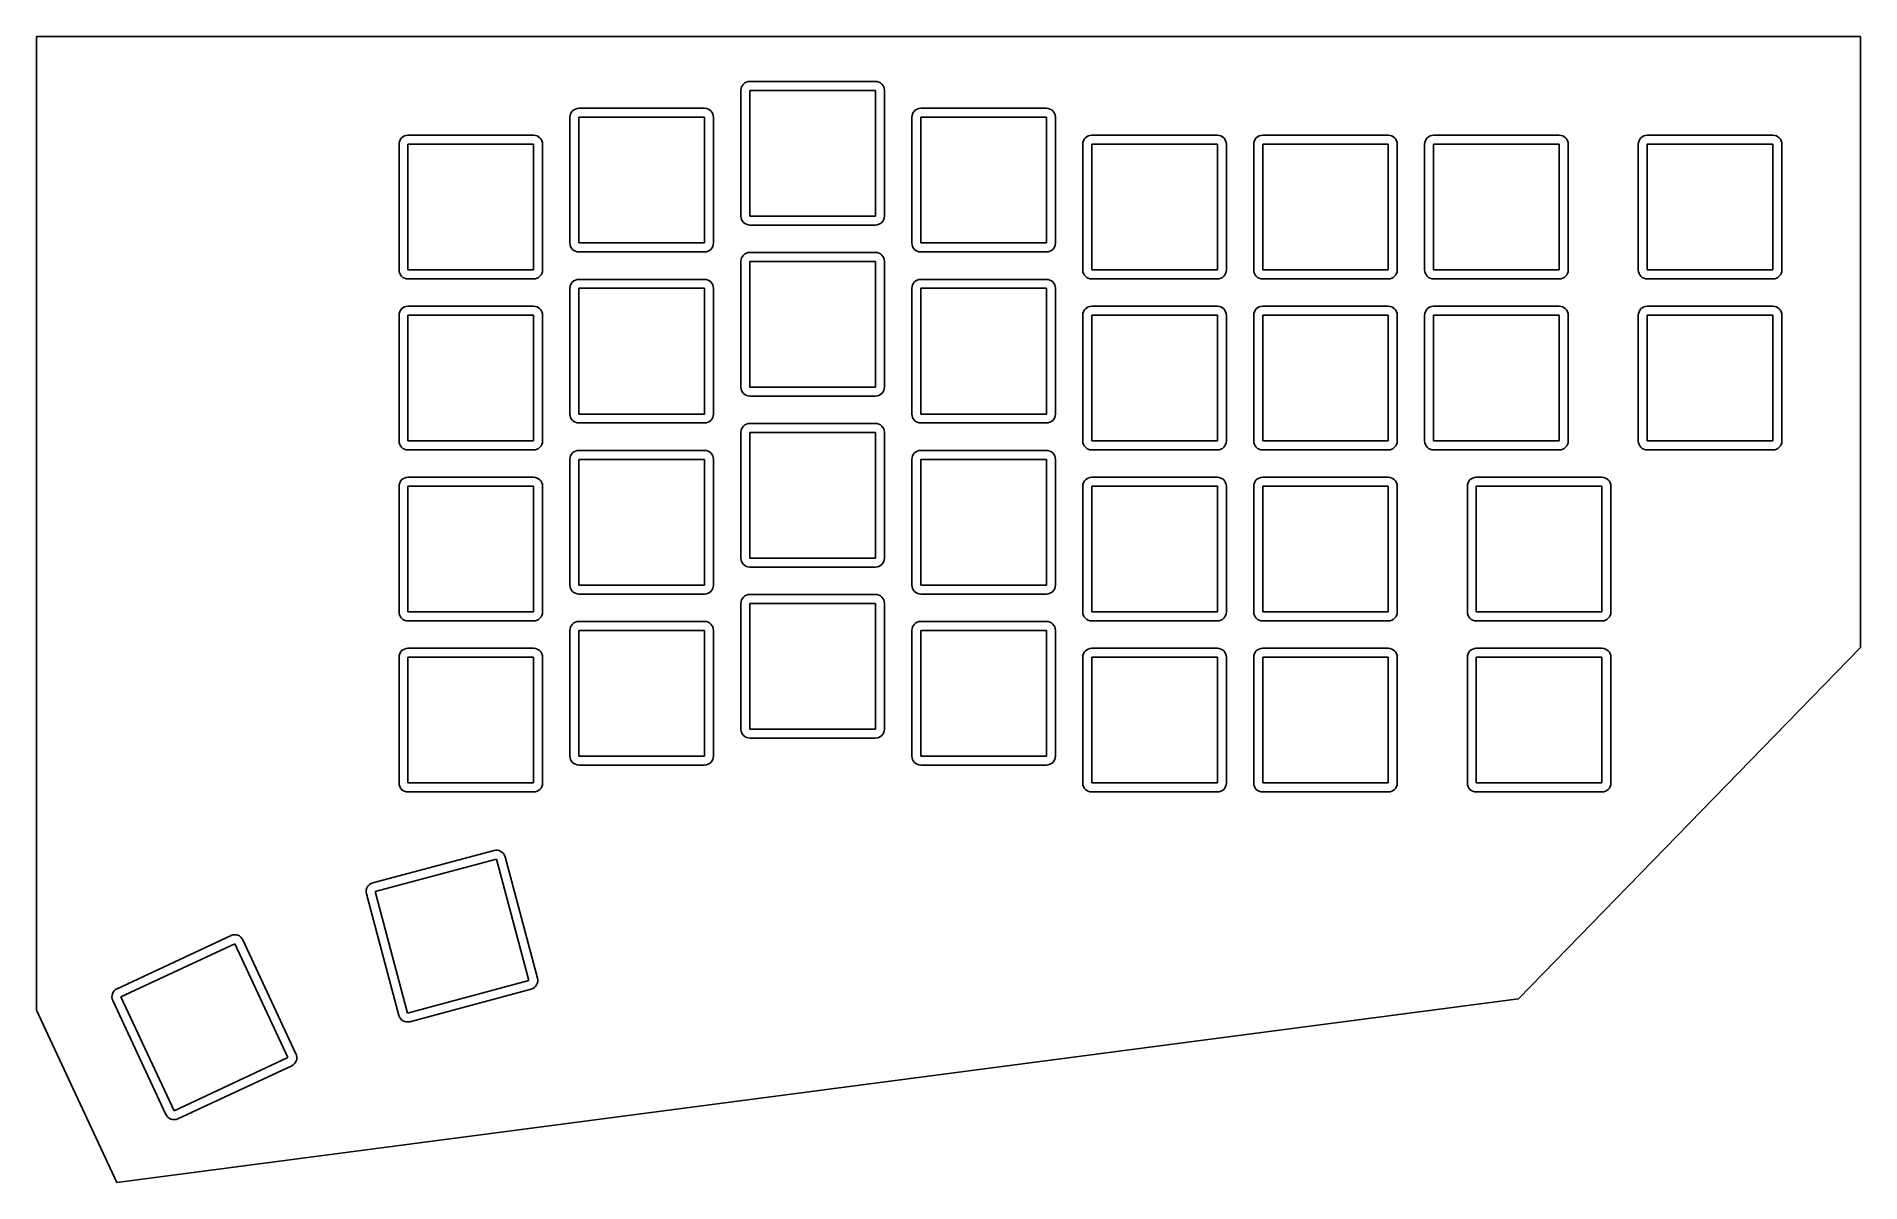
# Model space of a CAD drawing. Header units: millimetres. Extents: x 161 to 364, y -32 to 95.
import ezdxf

# ---------------------------------------------------------------- set-up
doc = ezdxf.new("R2010")
doc.units = ezdxf.units.MM

msp = doc.modelspace()

# ---------------------------------------------------------------- linework, layer by layer
for p, q in [((161.15, -13.25), (161.15, 95.2)), ((161.15, 95.2), (364.43, 95.2)), ((364.43, 95.2), (364.43, 27.15)), ((254.65, 90.2), (240.65, 90.2)), ((239.65, 89.2), (239.65, 75.2)), ((254.65, 89.2), (240.65, 89.2)), ((240.65, 89.2), (240.65, 75.2)), ((254.65, 75.2), (254.65, 89.2)), ((255.65, 75.2), (255.65, 89.2)), ((220.6, 86.2), (220.6, 72.2)), ((235.6, 87.2), (221.6, 87.2)), ((235.6, 86.2), (221.6, 86.2)), ((221.6, 86.2), (221.6, 72.2)), ((235.6, 72.2), (235.6, 86.2)), ((236.6, 72.2), (236.6, 86.2)), ((258.7, 86.2), (258.7, 72.2)), ((273.7, 87.2), (259.7, 87.2)), ((273.7, 86.2), (259.7, 86.2)), ((259.7, 86.2), (259.7, 72.2)), ((273.7, 72.2), (273.7, 86.2)), ((274.7, 72.2), (274.7, 86.2)), ((216.55, 84.2), (202.55, 84.2)), ((292.75, 84.2), (278.75, 84.2)), ((311.8, 84.2), (297.8, 84.2)), ((330.85, 84.2), (316.85, 84.2)), ((354.66, 84.2), (340.66, 84.2)), ((201.55, 83.2), (201.55, 69.2)), ((216.55, 83.2), (202.55, 83.2)), ((202.55, 83.2), (202.55, 69.2)), ((216.55, 69.2), (216.55, 83.2)), ((217.55, 69.2), (217.55, 83.2)), ((277.75, 83.2), (277.75, 69.2)), ((292.75, 83.2), (278.75, 83.2)), ((278.75, 83.2), (278.75, 69.2)), ((292.75, 69.2), (292.75, 83.2)), ((293.75, 69.2), (293.75, 83.2)), ((296.8, 83.2), (296.8, 69.2)), ((311.8, 83.2), (297.8, 83.2)), ((297.8, 83.2), (297.8, 69.2)), ((311.8, 69.2), (311.8, 83.2)), ((312.8, 69.2), (312.8, 83.2)), ((315.85, 83.2), (315.85, 69.2)), ((330.85, 83.2), (316.85, 83.2)), ((316.85, 83.2), (316.85, 69.2)), ((330.85, 69.2), (330.85, 83.2)), ((331.85, 69.2), (331.85, 83.2)), ((339.66, 83.2), (339.66, 69.2)), ((354.66, 83.2), (340.66, 83.2)), ((340.66, 83.2), (340.66, 69.2)), ((354.66, 69.2), (354.66, 83.2)), ((355.66, 69.2), (355.66, 83.2)), ((240.65, 75.2), (254.65, 75.2)), ((240.65, 74.2), (254.65, 74.2)), ((221.6, 72.2), (235.6, 72.2)), ((221.6, 71.2), (235.6, 71.2)), ((254.65, 71.15), (240.65, 71.15)), ((259.7, 72.2), (273.7, 72.2)), ((259.7, 71.2), (273.7, 71.2)), ((202.55, 69.2), (216.55, 69.2)), ((239.65, 70.15), (239.65, 56.15)), ((254.65, 70.15), (240.65, 70.15)), ((240.65, 70.15), (240.65, 56.15)), ((254.65, 56.15), (254.65, 70.15)), ((255.65, 56.15), (255.65, 70.15)), ((278.75, 69.2), (292.75, 69.2)), ((297.8, 69.2), (311.8, 69.2)), ((316.85, 69.2), (330.85, 69.2)), ((340.66, 69.2), (354.66, 69.2)), ((202.55, 68.2), (216.55, 68.2)), ((220.6, 67.15), (220.6, 53.15)), ((235.6, 68.15), (221.6, 68.15)), ((235.6, 67.15), (221.6, 67.15)), ((221.6, 67.15), (221.6, 53.15)), ((235.6, 53.15), (235.6, 67.15)), ((236.6, 53.15), (236.6, 67.15)), ((258.7, 67.15), (258.7, 53.15)), ((273.7, 68.15), (259.7, 68.15)), ((273.7, 67.15), (259.7, 67.15)), ((259.7, 67.15), (259.7, 53.15)), ((273.7, 53.15), (273.7, 67.15)), ((274.7, 53.15), (274.7, 67.15)), ((278.75, 68.2), (292.75, 68.2)), ((297.8, 68.2), (311.8, 68.2)), ((316.85, 68.2), (330.85, 68.2)), ((340.66, 68.2), (354.66, 68.2)), ((216.55, 65.15), (202.55, 65.15)), ((292.75, 65.15), (278.75, 65.15)), ((311.8, 65.15), (297.8, 65.15)), ((330.85, 65.15), (316.85, 65.15)), ((354.66, 65.15), (340.66, 65.15)), ((201.55, 64.15), (201.55, 50.15)), ((216.55, 64.15), (202.55, 64.15)), ((202.55, 64.15), (202.55, 50.15)), ((216.55, 50.15), (216.55, 64.15)), ((217.55, 50.15), (217.55, 64.15)), ((277.75, 64.15), (277.75, 50.15)), ((292.75, 64.15), (278.75, 64.15)), ((278.75, 64.15), (278.75, 50.15)), ((292.75, 50.15), (292.75, 64.15)), ((293.75, 50.15), (293.75, 64.15)), ((296.8, 64.15), (296.8, 50.15)), ((311.8, 64.15), (297.8, 64.15)), ((297.8, 64.15), (297.8, 50.15)), ((311.8, 50.15), (311.8, 64.15)), ((312.8, 50.15), (312.8, 64.15)), ((315.85, 64.15), (315.85, 50.15)), ((330.85, 64.15), (316.85, 64.15)), ((316.85, 64.15), (316.85, 50.15)), ((330.85, 50.15), (330.85, 64.15)), ((331.85, 50.15), (331.85, 64.15)), ((339.66, 64.15), (339.66, 50.15)), ((354.66, 64.15), (340.66, 64.15)), ((340.66, 64.15), (340.66, 50.15)), ((354.66, 50.15), (354.66, 64.15)), ((355.66, 50.15), (355.66, 64.15)), ((240.65, 56.15), (254.65, 56.15)), ((240.65, 55.15), (254.65, 55.15)), ((221.6, 53.15), (235.6, 53.15)), ((259.7, 53.15), (273.7, 53.15)), ((221.6, 52.15), (235.6, 52.15)), ((239.65, 51.1), (239.65, 37.1)), ((254.65, 52.1), (240.65, 52.1)), ((254.65, 51.1), (240.65, 51.1)), ((240.65, 51.1), (240.65, 37.1)), ((254.65, 37.1), (254.65, 51.1)), ((255.65, 37.1), (255.65, 51.1)), ((259.7, 52.15), (273.7, 52.15)), ((202.55, 50.15), (216.55, 50.15)), ((202.55, 49.15), (216.55, 49.15)), ((235.6, 49.1), (221.6, 49.1)), ((273.7, 49.1), (259.7, 49.1)), ((278.75, 50.15), (292.75, 50.15)), ((278.75, 49.15), (292.75, 49.15)), ((297.8, 50.15), (311.8, 50.15)), ((297.8, 49.15), (311.8, 49.15)), ((316.85, 50.15), (330.85, 50.15)), ((316.85, 49.15), (330.85, 49.15)), ((340.66, 50.15), (354.66, 50.15)), ((340.66, 49.15), (354.66, 49.15)), ((220.6, 48.1), (220.6, 34.1)), ((235.6, 48.1), (221.6, 48.1)), ((221.6, 48.1), (221.6, 34.1)), ((235.6, 34.1), (235.6, 48.1)), ((236.6, 34.1), (236.6, 48.1)), ((258.7, 48.1), (258.7, 34.1)), ((273.7, 48.1), (259.7, 48.1)), ((259.7, 48.1), (259.7, 34.1)), ((273.7, 34.1), (273.7, 48.1)), ((274.7, 34.1), (274.7, 48.1)), ((201.55, 45.1), (201.55, 31.1)), ((216.55, 46.1), (202.55, 46.1)), ((216.55, 45.1), (202.55, 45.1)), ((202.55, 45.1), (202.55, 31.1)), ((216.55, 31.1), (216.55, 45.1)), ((217.55, 31.1), (217.55, 45.1)), ((277.75, 45.1), (277.75, 31.1)), ((292.75, 46.1), (278.75, 46.1)), ((292.75, 45.1), (278.75, 45.1)), ((278.75, 45.1), (278.75, 31.1)), ((292.75, 31.1), (292.75, 45.1)), ((293.75, 31.1), (293.75, 45.1)), ((296.8, 45.1), (296.8, 31.1)), ((311.8, 46.1), (297.8, 46.1)), ((311.8, 45.1), (297.8, 45.1)), ((297.8, 45.1), (297.8, 31.1)), ((311.8, 31.1), (311.8, 45.1)), ((312.8, 31.1), (312.8, 45.1)), ((320.61, 45.1), (320.61, 31.1)), ((335.61, 46.1), (321.61, 46.1)), ((335.61, 45.1), (321.61, 45.1)), ((321.61, 45.1), (321.61, 31.1)), ((335.61, 31.1), (335.61, 45.1)), ((336.61, 31.1), (336.61, 45.1)), ((240.65, 37.1), (254.65, 37.1)), ((240.65, 36.1), (254.65, 36.1)), ((221.6, 34.1), (235.6, 34.1)), ((221.6, 33.1), (235.6, 33.1)), ((254.65, 33.05), (240.65, 33.05)), ((259.7, 34.1), (273.7, 34.1)), ((259.7, 33.1), (273.7, 33.1)), ((202.55, 31.1), (216.55, 31.1)), ((239.65, 32.05), (239.65, 18.05)), ((254.65, 32.05), (240.65, 32.05)), ((240.65, 32.05), (240.65, 18.05)), ((254.65, 18.05), (254.65, 32.05)), ((255.65, 18.05), (255.65, 32.05)), ((278.75, 31.1), (292.75, 31.1)), ((297.8, 31.1), (311.8, 31.1)), ((321.61, 31.1), (335.61, 31.1)), ((202.55, 30.1), (216.55, 30.1)), ((220.6, 29.05), (220.6, 15.05)), ((235.6, 30.05), (221.6, 30.05)), ((235.6, 29.05), (221.6, 29.05)), ((221.6, 29.05), (221.6, 15.05)), ((235.6, 15.05), (235.6, 29.05)), ((236.6, 15.05), (236.6, 29.05)), ((258.7, 29.05), (258.7, 15.05)), ((273.7, 30.05), (259.7, 30.05)), ((273.7, 29.05), (259.7, 29.05)), ((259.7, 29.05), (259.7, 15.05)), ((273.7, 15.05), (273.7, 29.05)), ((274.7, 15.05), (274.7, 29.05)), ((278.75, 30.1), (292.75, 30.1)), ((297.8, 30.1), (311.8, 30.1)), ((321.61, 30.1), (335.61, 30.1)), ((216.55, 27.05), (202.55, 27.05)), ((292.75, 27.05), (278.75, 27.05)), ((311.8, 27.05), (297.8, 27.05)), ((335.61, 27.05), (321.61, 27.05)), ((364.43, 27.15), (326.32, -12)), ((201.55, 26.05), (201.55, 12.05)), ((216.55, 26.05), (202.55, 26.05)), ((202.55, 26.05), (202.55, 12.05)), ((216.55, 12.05), (216.55, 26.05)), ((217.55, 12.05), (217.55, 26.05)), ((277.75, 26.05), (277.75, 12.05)), ((292.75, 26.05), (278.75, 26.05)), ((278.75, 26.05), (278.75, 12.05)), ((292.75, 12.05), (292.75, 26.05)), ((293.75, 12.05), (293.75, 26.05)), ((296.8, 26.05), (296.8, 12.05)), ((311.8, 26.05), (297.8, 26.05)), ((297.8, 26.05), (297.8, 12.05)), ((311.8, 12.05), (311.8, 26.05)), ((312.8, 12.05), (312.8, 26.05)), ((320.61, 26.05), (320.61, 12.05)), ((335.61, 26.05), (321.61, 26.05)), ((321.61, 26.05), (321.61, 12.05)), ((335.61, 12.05), (335.61, 26.05)), ((336.61, 12.05), (336.61, 26.05)), ((240.65, 18.05), (254.65, 18.05)), ((240.65, 17.05), (254.65, 17.05)), ((221.6, 15.05), (235.6, 15.05)), ((259.7, 15.05), (273.7, 15.05)), ((221.6, 14.05), (235.6, 14.05)), ((259.7, 14.05), (273.7, 14.05)), ((202.55, 12.05), (216.55, 12.05)), ((202.55, 11.05), (216.55, 11.05)), ((278.75, 12.05), (292.75, 12.05)), ((278.75, 11.05), (292.75, 11.05)), ((297.8, 12.05), (311.8, 12.05)), ((297.8, 11.05), (311.8, 11.05)), ((321.61, 12.05), (335.61, 12.05)), ((321.61, 11.05), (335.61, 11.05)), ((212.14, 4.54), (198.62, 0.92)), ((212.4, 3.57), (198.88, -0.05)), ((216.02, -9.95), (212.4, 3.57)), ((216.99, -9.69), (213.37, 3.83)), ((197.91, -0.31), (201.53, -13.83)), ((198.88, -0.05), (202.5, -13.57)), ((182.83, -4.94), (170.14, -10.86)), ((183.25, -5.85), (170.56, -11.76)), ((189.17, -18.53), (183.25, -5.85)), ((190.07, -18.11), (184.16, -5.42)), ((202.5, -13.57), (216.02, -9.95)), ((169.65, -12.18), (175.57, -24.87)), ((326.32, -12), (170.1, -32.45)), ((170.56, -11.76), (176.48, -24.45)), ((202.76, -14.54), (216.28, -10.92)), ((170.1, -32.45), (161.15, -13.25)), ((176.48, -24.45), (189.17, -18.53)), ((176.9, -25.36), (189.59, -19.44))]:
    msp.add_line(p, q)
for centre, start, end in [((240.65, 89.2), 90, 180), ((254.65, 89.2), 0, 90), ((221.6, 86.2), 90, 180), ((235.6, 86.2), 0, 90), ((259.7, 86.2), 90, 180), ((273.7, 86.2), 0, 90), ((202.55, 83.2), 90, 180), ((216.55, 83.2), 0, 90), ((278.75, 83.2), 90, 180), ((292.75, 83.2), 0, 90), ((297.8, 83.2), 90, 180), ((311.8, 83.2), 0, 90), ((316.85, 83.2), 90, 180), ((330.85, 83.2), 0, 90), ((340.66, 83.2), 90, 180), ((354.66, 83.2), 0, 90), ((240.65, 75.2), 180, 270), ((254.65, 75.2), 270, 0), ((221.6, 72.2), 180, 270), ((235.6, 72.2), 270, 0), ((240.65, 70.15), 90, 180), ((254.65, 70.15), 0, 90), ((259.7, 72.2), 180, 270), ((273.7, 72.2), 270, 0), ((202.55, 69.2), 180, 270), ((216.55, 69.2), 270, 0), ((278.75, 69.2), 180, 270), ((292.75, 69.2), 270, 0), ((297.8, 69.2), 180, 270), ((311.8, 69.2), 270, 0), ((316.85, 69.2), 180, 270), ((330.85, 69.2), 270, 0), ((340.66, 69.2), 180, 270), ((354.66, 69.2), 270, 0), ((221.6, 67.15), 90, 180), ((235.6, 67.15), 0, 90), ((259.7, 67.15), 90, 180), ((273.7, 67.15), 0, 90), ((202.55, 64.15), 90, 180), ((216.55, 64.15), 0, 90), ((278.75, 64.15), 90, 180), ((292.75, 64.15), 0, 90), ((297.8, 64.15), 90, 180), ((311.8, 64.15), 0, 90), ((316.85, 64.15), 90, 180), ((330.85, 64.15), 0, 90), ((340.66, 64.15), 90, 180), ((354.66, 64.15), 0, 90), ((240.65, 56.15), 180, 270), ((254.65, 56.15), 270, 0), ((221.6, 53.15), 180, 270), ((235.6, 53.15), 270, 0), ((259.7, 53.15), 180, 270), ((273.7, 53.15), 270, 0), ((240.65, 51.1), 90, 180), ((254.65, 51.1), 0, 90), ((202.55, 50.15), 180, 270), ((216.55, 50.15), 270, 0), ((221.6, 48.1), 90, 180), ((235.6, 48.1), 0, 90), ((259.7, 48.1), 90, 180), ((273.7, 48.1), 0, 90), ((278.75, 50.15), 180, 270), ((292.75, 50.15), 270, 0), ((297.8, 50.15), 180, 270), ((311.8, 50.15), 270, 0), ((316.85, 50.15), 180, 270), ((330.85, 50.15), 270, 0), ((340.66, 50.15), 180, 270), ((354.66, 50.15), 270, 0), ((202.55, 45.1), 90, 180), ((216.55, 45.1), 0, 90), ((278.75, 45.1), 90, 180), ((292.75, 45.1), 0, 90), ((297.8, 45.1), 90, 180), ((311.8, 45.1), 0, 90), ((321.61, 45.1), 90, 180), ((335.61, 45.1), 0, 90), ((240.65, 37.1), 180, 270), ((254.65, 37.1), 270, 0), ((221.6, 34.1), 180, 270), ((235.6, 34.1), 270, 0), ((240.65, 32.05), 90, 180), ((254.65, 32.05), 0, 90), ((259.7, 34.1), 180, 270), ((273.7, 34.1), 270, 0), ((202.55, 31.1), 180, 270), ((216.55, 31.1), 270, 0), ((278.75, 31.1), 180, 270), ((292.75, 31.1), 270, 0), ((297.8, 31.1), 180, 270), ((311.8, 31.1), 270, 0), ((321.61, 31.1), 180, 270), ((335.61, 31.1), 270, 0), ((221.6, 29.05), 90, 180), ((235.6, 29.05), 0, 90), ((259.7, 29.05), 90, 180), ((273.7, 29.05), 0, 90), ((202.55, 26.05), 90, 180), ((216.55, 26.05), 0, 90), ((278.75, 26.05), 90, 180), ((292.75, 26.05), 0, 90), ((297.8, 26.05), 90, 180), ((311.8, 26.05), 0, 90), ((321.61, 26.05), 90, 180), ((335.61, 26.05), 0, 90), ((240.65, 18.05), 180, 270), ((254.65, 18.05), 270, 0), ((221.6, 15.05), 180, 270), ((235.6, 15.05), 270, 0), ((259.7, 15.05), 180, 270), ((273.7, 15.05), 270, 0), ((202.55, 12.05), 180, 270), ((216.55, 12.05), 270, 0), ((278.75, 12.05), 180, 270), ((292.75, 12.05), 270, 0), ((297.8, 12.05), 180, 270), ((311.8, 12.05), 270, 0), ((321.61, 12.05), 180, 270), ((335.61, 12.05), 270, 0), ((212.4, 3.57), 15, 105), ((198.88, -0.05), 105, 195), ((183.25, -5.85), 25, 115), ((216.02, -9.95), 285, 15), ((170.56, -11.76), 115, 205), ((202.5, -13.57), 195, 285), ((189.17, -18.53), 295, 25), ((176.48, -24.45), 205, 295)]:
    msp.add_arc(centre, 1, start, end)

doc.saveas('drawing.dxf')
